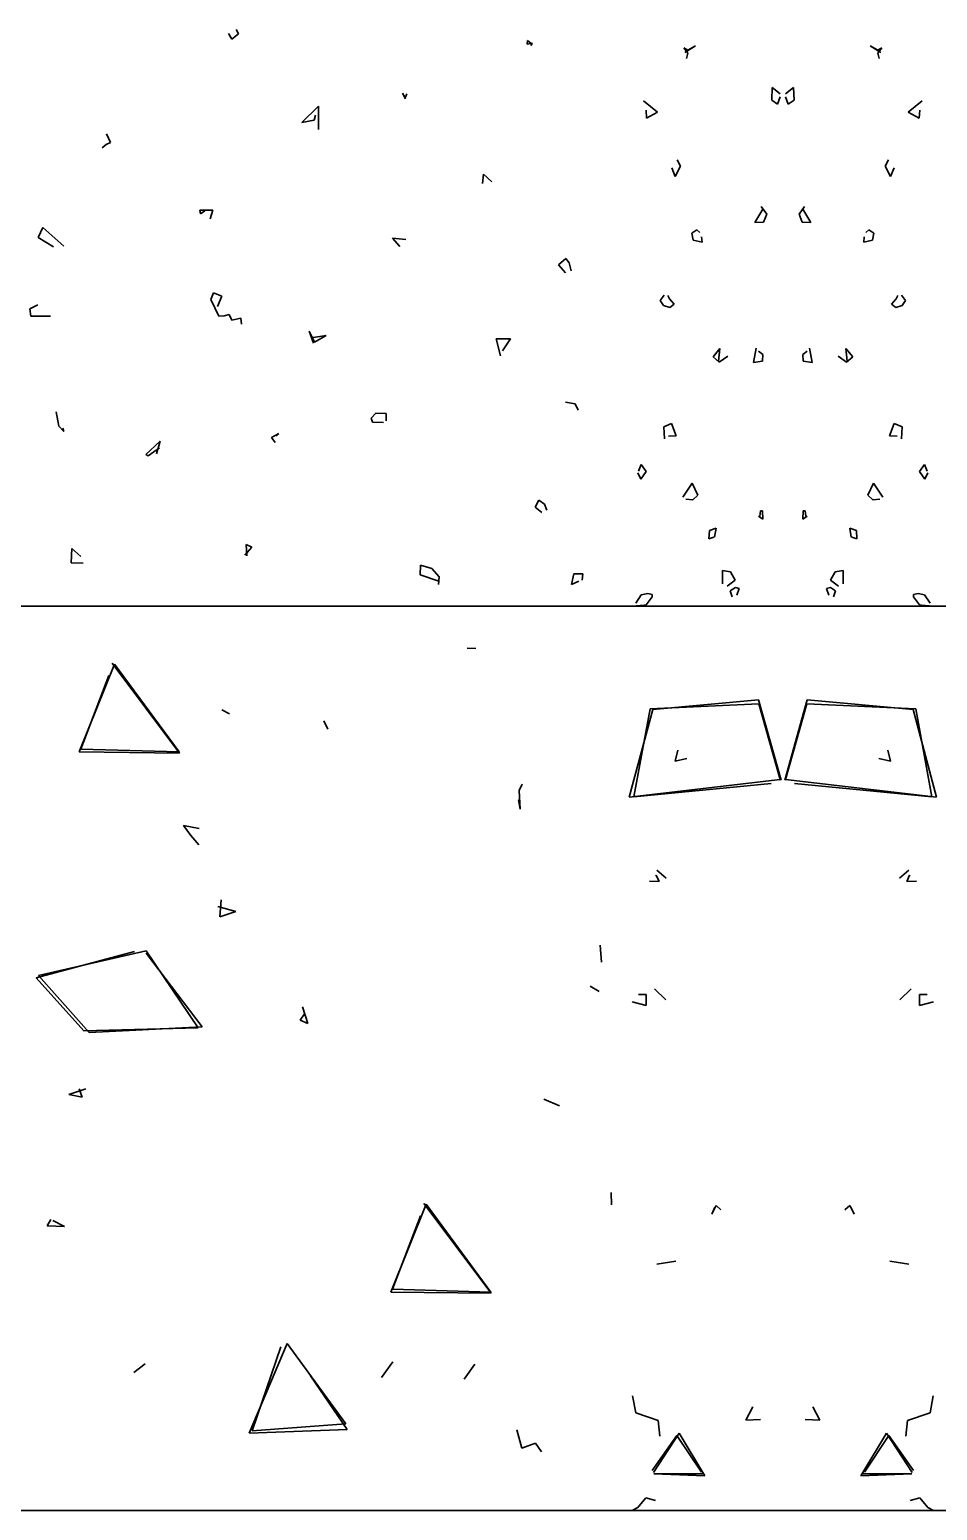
# Model space of a CAD drawing. Header units: inches. Extents: x 2025 to 34930, y -6955 to 4650.
# Drawn here: x 9612.29 to 9624.77, y -2547.31 to -2526.96 of the extents above; entities that cross this region are included whole.
import ezdxf

# ---------------------------------------------------------------- set-up
doc = ezdxf.new("R2010")
doc.units = ezdxf.units.IN
doc.header["$MEASUREMENT"] = 0
doc.layers.add('M-HVAC-EXHS-DUCT', color=3, linetype='Continuous', lineweight=50)
doc.layers.add('PDF-TEXT', color=7, linetype='Continuous', lineweight=35)

# ---------------------------------------------------------------- blocks, each defined once
blk = doc.blocks.new('p detail 18')
at = {"layer": 'PDF-TEXT'}
for p, q in [((9615.065, -2527.089), (9615.022, -2527.009)), ((9615.156, -2527.013), (9615.065, -2527.089)), ((9615.127, -2526.956), (9615.156, -2527.013)), ((9619.125, -2527.157), (9619.13, -2527.105)), ((9619.195, -2527.142), (9619.125, -2527.157)), ((9619.13, -2527.105), (9619.202, -2527.159)), ((9619.179, -2527.174), (9619.195, -2527.142)), ((9621.282, -2527.205), (9621.338, -2527.281)), ((9621.338, -2527.238), (9621.282, -2527.205)), ((9621.297, -2527.27), (9621.441, -2527.179)), ((9621.441, -2527.179), (9621.338, -2527.238)), ((9623.845, -2527.179), (9623.947, -2527.238)), ((9623.988, -2527.27), (9623.845, -2527.179)), ((9623.947, -2527.238), (9624.004, -2527.205)), ((9624.004, -2527.205), (9623.947, -2527.281)), ((9621.338, -2527.281), (9621.316, -2527.353)), ((9623.947, -2527.281), (9623.969, -2527.353)), ((9617.456, -2527.909), (9617.413, -2527.828)), ((9617.413, -2527.828), (9617.45, -2527.892)), ((9617.45, -2527.892), (9617.473, -2527.837)), ((9622.496, -2527.752), (9622.489, -2527.926)), ((9622.605, -2527.841), (9622.496, -2527.752)), ((9622.68, -2527.841), (9622.789, -2527.752)), ((9622.789, -2527.752), (9622.796, -2527.926)), ((9616.258, -2528.006), (9616.031, -2528.231)), ((9616.258, -2528.328), (9616.258, -2528.006)), ((9620.728, -2527.935), (9620.918, -2528.092)), ((9622.489, -2527.926), (9622.568, -2527.983)), ((9622.568, -2527.983), (9622.605, -2527.881)), ((9622.717, -2527.983), (9622.68, -2527.881)), ((9622.796, -2527.926), (9622.717, -2527.983)), ((9624.557, -2527.935), (9624.367, -2528.092)), ((9616.031, -2528.231), (9616.198, -2528.201)), ((9616.198, -2528.201), (9616.218, -2528.133)), ((9620.769, -2528.173), (9620.761, -2528.061)), ((9620.918, -2528.092), (9620.769, -2528.173)), ((9624.367, -2528.092), (9624.517, -2528.173)), ((9624.517, -2528.173), (9624.525, -2528.061)), ((9613.345, -2528.389), (9613.399, -2528.506)), ((9613.339, -2528.537), (9613.285, -2528.583)), ((9613.399, -2528.506), (9613.339, -2528.537)), ((9621.115, -2528.857), (9621.161, -2528.977)), ((9621.161, -2528.977), (9621.237, -2528.831)), ((9621.237, -2528.831), (9621.19, -2528.746)), ((9624.048, -2528.831), (9624.095, -2528.746)), ((9624.124, -2528.977), (9624.048, -2528.831)), ((9624.171, -2528.857), (9624.124, -2528.977)), ((9618.527, -2528.943), (9618.513, -2529.07)), ((9618.64, -2529.048), (9618.527, -2528.943)), ((9614.804, -2529.437), (9614.624, -2529.437)), ((9614.624, -2529.437), (9614.637, -2529.49)), ((9614.637, -2529.49), (9614.697, -2529.445)), ((9614.77, -2529.557), (9614.804, -2529.437)), ((9622.366, -2529.422), (9622.258, -2529.607)), ((9622.421, -2529.494), (9622.345, -2529.389)), ((9622.865, -2529.494), (9622.94, -2529.389)), ((9622.919, -2529.422), (9623.027, -2529.607)), ((9612.469, -2529.677), (9612.402, -2529.812)), ((9612.756, -2529.932), (9612.469, -2529.677)), ((9622.258, -2529.607), (9622.378, -2529.601)), ((9622.378, -2529.601), (9622.421, -2529.494)), ((9622.907, -2529.601), (9622.865, -2529.494)), ((9623.027, -2529.607), (9622.907, -2529.601)), ((9612.402, -2529.812), (9612.616, -2529.94)), ((9617.374, -2529.937), (9617.274, -2529.823)), ((9617.274, -2529.823), (9617.458, -2529.839)), ((9621.393, -2529.753), (9621.46, -2529.706)), ((9621.411, -2529.849), (9621.393, -2529.753)), ((9621.531, -2529.88), (9621.411, -2529.849)), ((9621.46, -2529.706), (9621.5, -2529.745)), ((9621.525, -2529.804), (9621.531, -2529.88)), ((9623.76, -2529.804), (9623.754, -2529.88)), ((9623.754, -2529.88), (9623.875, -2529.849)), ((9623.826, -2529.706), (9623.785, -2529.745)), ((9623.892, -2529.753), (9623.826, -2529.706)), ((9623.875, -2529.849), (9623.892, -2529.753)), ((9619.56, -2530.189), (9619.66, -2530.102)), ((9619.655, -2530.301), (9619.56, -2530.189)), ((9619.66, -2530.102), (9619.703, -2530.161)), ((9619.703, -2530.161), (9619.73, -2530.273)), ((9614.779, -2530.667), (9614.813, -2530.573)), ((9614.888, -2530.894), (9614.779, -2530.667)), ((9614.813, -2530.573), (9614.927, -2530.621)), ((9614.927, -2530.621), (9614.869, -2530.761)), ((9621.012, -2530.608), (9620.956, -2530.678)), ((9620.956, -2530.678), (9621, -2530.75)), ((9621.086, -2530.658), (9621.06, -2530.61)), ((9621.15, -2530.728), (9621.086, -2530.658)), ((9624.136, -2530.728), (9624.2, -2530.658)), ((9624.2, -2530.658), (9624.225, -2530.61)), ((9624.274, -2530.608), (9624.33, -2530.678)), ((9624.33, -2530.678), (9624.285, -2530.75)), ((9612.288, -2530.796), (9612.398, -2530.737)), ((9612.301, -2530.894), (9612.288, -2530.796)), ((9612.573, -2530.896), (9612.301, -2530.894)), ((9614.96, -2530.889), (9614.888, -2530.894)), ((9615.028, -2530.872), (9614.96, -2530.889)), ((9615.065, -2530.95), (9615.028, -2530.872)), ((9621, -2530.75), (9621.09, -2530.774)), ((9621.09, -2530.774), (9621.15, -2530.728)), ((9624.196, -2530.774), (9624.136, -2530.728)), ((9624.285, -2530.75), (9624.196, -2530.774)), ((9615.191, -2530.924), (9615.065, -2530.95)), ((9615.201, -2531.005), (9615.191, -2530.924)), ((9616.205, -2531.251), (9616.131, -2531.101)), ((9616.131, -2531.101), (9616.191, -2531.266)), ((9616.158, -2531.191), (9616.365, -2531.161)), ((9616.365, -2531.161), (9616.205, -2531.251)), ((9618.9, -2531.206), (9618.699, -2531.206)), ((9618.699, -2531.206), (9618.76, -2531.438)), ((9618.786, -2531.371), (9618.9, -2531.206)), ((9621.778, -2531.341), (9621.683, -2531.452)), ((9621.683, -2531.452), (9621.768, -2531.528)), ((9621.76, -2531.515), (9621.778, -2531.341)), ((9621.768, -2531.528), (9621.885, -2531.443)), ((9622.275, -2531.334), (9622.24, -2531.531)), ((9622.24, -2531.531), (9622.365, -2531.515)), ((9622.366, -2531.421), (9622.306, -2531.375)), ((9622.365, -2531.515), (9622.366, -2531.421)), ((9622.919, -2531.421), (9622.979, -2531.375)), ((9622.921, -2531.515), (9622.919, -2531.421)), ((9623.045, -2531.531), (9622.921, -2531.515)), ((9623.01, -2531.334), (9623.045, -2531.531)), ((9623.517, -2531.528), (9623.401, -2531.443)), ((9623.507, -2531.341), (9623.603, -2531.452)), ((9623.525, -2531.515), (9623.507, -2531.341)), ((9623.603, -2531.452), (9623.517, -2531.528)), ((9619.655, -2532.075), (9619.786, -2532.102)), ((9619.786, -2532.102), (9619.829, -2532.185)), ((9612.649, -2532.21), (9612.689, -2532.405)), ((9616.984, -2532.296), (9617.048, -2532.23)), ((9617, -2532.353), (9616.984, -2532.296)), ((9617.048, -2532.23), (9617.186, -2532.235)), ((9617.186, -2532.235), (9617.19, -2532.335)), ((9612.689, -2532.405), (9612.756, -2532.48)), ((9612.756, -2532.48), (9612.742, -2532.435)), ((9615.711, -2532.51), (9615.611, -2532.562)), ((9615.671, -2532.54), (9615.711, -2532.51)), ((9617.153, -2532.355), (9617, -2532.353)), ((9621.004, -2532.418), (9621.111, -2532.372)), ((9621.014, -2532.579), (9621.004, -2532.418)), ((9621.111, -2532.372), (9621.177, -2532.542)), ((9624.175, -2532.372), (9624.109, -2532.542)), ((9624.281, -2532.418), (9624.175, -2532.372)), ((9624.272, -2532.579), (9624.281, -2532.418)), ((9614.083, -2532.615), (9613.883, -2532.795)), ((9613.917, -2532.817), (9614.07, -2532.705)), ((9614.03, -2532.787), (9614.083, -2532.615)), ((9615.611, -2532.562), (9615.664, -2532.63)), ((9621.177, -2532.542), (9621.072, -2532.546)), ((9624.109, -2532.542), (9624.213, -2532.546)), ((9613.883, -2532.795), (9613.917, -2532.817)), ((9620.656, -2533.026), (9620.693, -2532.936)), ((9620.693, -2532.936), (9620.765, -2533.03)), ((9624.592, -2532.936), (9624.521, -2533.03)), ((9624.629, -2533.026), (9624.592, -2532.936)), ((9620.691, -2533.137), (9620.65, -2533.05)), ((9620.765, -2533.03), (9620.691, -2533.137)), ((9624.521, -2533.03), (9624.595, -2533.137)), ((9624.595, -2533.137), (9624.635, -2533.05)), ((9621.266, -2533.382), (9621.396, -2533.192)), ((9621.396, -2533.192), (9621.474, -2533.357)), ((9623.889, -2533.192), (9623.812, -2533.357)), ((9624.019, -2533.382), (9623.889, -2533.192)), ((9619.288, -2533.425), (9619.239, -2533.519)), ((9619.239, -2533.519), (9619.33, -2533.593)), ((9619.365, -2533.478), (9619.288, -2533.425)), ((9619.399, -2533.562), (9619.365, -2533.478)), ((9621.406, -2533.419), (9621.307, -2533.412)), ((9621.474, -2533.357), (9621.406, -2533.419)), ((9623.812, -2533.357), (9623.88, -2533.419)), ((9623.88, -2533.419), (9623.978, -2533.412)), ((9622.366, -2533.687), (9622.31, -2533.643)), ((9622.326, -2533.643), (9622.336, -2533.573)), ((9622.336, -2533.573), (9622.365, -2533.573)), ((9622.365, -2533.573), (9622.366, -2533.687)), ((9622.921, -2533.573), (9622.919, -2533.687)), ((9622.919, -2533.687), (9622.975, -2533.643)), ((9622.95, -2533.573), (9622.921, -2533.573)), ((9622.96, -2533.643), (9622.95, -2533.573)), ((9621.632, -2533.842), (9621.626, -2533.957)), ((9621.626, -2533.957), (9621.694, -2533.931)), ((9621.724, -2533.807), (9621.632, -2533.842)), ((9621.704, -2533.933), (9621.724, -2533.807)), ((9623.562, -2533.807), (9623.653, -2533.842)), ((9623.581, -2533.933), (9623.562, -2533.807)), ((9623.659, -2533.957), (9623.591, -2533.931)), ((9623.653, -2533.842), (9623.659, -2533.957)), ((9612.858, -2534.286), (9612.866, -2534.09)), ((9612.866, -2534.09), (9612.992, -2534.197)), ((9615.34, -2534.068), (9615.245, -2534.179)), ((9615.273, -2534.19), (9615.263, -2534.033)), ((9615.263, -2534.033), (9615.34, -2534.068)), ((9613.023, -2534.29), (9612.858, -2534.286)), ((9617.654, -2534.452), (9617.659, -2534.319)), ((9617.659, -2534.319), (9617.816, -2534.362)), ((9617.816, -2534.362), (9617.918, -2534.478)), ((9617.912, -2534.539), (9617.654, -2534.452)), ((9617.918, -2534.478), (9617.91, -2534.583)), ((9619.767, -2534.439), (9619.736, -2534.585)), ((9619.736, -2534.585), (9619.837, -2534.539)), ((9619.893, -2534.439), (9619.767, -2534.439)), ((9619.884, -2534.526), (9619.893, -2534.439)), ((9621.811, -2534.391), (9621.924, -2534.411)), ((9621.815, -2534.574), (9621.811, -2534.391)), ((9621.988, -2534.524), (9621.876, -2534.607)), ((9621.924, -2534.411), (9621.988, -2534.524)), ((9623.361, -2534.411), (9623.297, -2534.524)), ((9623.297, -2534.524), (9623.41, -2534.607)), ((9623.474, -2534.391), (9623.361, -2534.411)), ((9623.47, -2534.574), (9623.474, -2534.391)), ((9620.696, -2534.724), (9620.62, -2534.838)), ((9620.785, -2534.705), (9620.696, -2534.724)), ((9620.763, -2534.864), (9620.847, -2534.755)), ((9620.845, -2534.72), (9620.785, -2534.705)), ((9620.847, -2534.755), (9620.845, -2534.72)), ((9621.99, -2534.624), (9621.918, -2534.672)), ((9621.918, -2534.672), (9621.945, -2534.751)), ((9622.044, -2534.637), (9621.99, -2534.624)), ((9622.009, -2534.729), (9622.044, -2534.637)), ((9623.242, -2534.637), (9623.296, -2534.624)), ((9623.277, -2534.729), (9623.242, -2534.637)), ((9623.296, -2534.624), (9623.368, -2534.672)), ((9623.368, -2534.672), (9623.341, -2534.751)), ((9624.438, -2534.755), (9624.441, -2534.72)), ((9624.522, -2534.864), (9624.438, -2534.755)), ((9624.441, -2534.72), (9624.501, -2534.705)), ((9624.501, -2534.705), (9624.59, -2534.724)), ((9624.59, -2534.724), (9624.666, -2534.838)), ((9657.862, -2534.88), (9573.528, -2534.88)), ((9620.571, -2534.88), (9620.736, -2534.868)), ((9620.736, -2534.868), (9620.763, -2534.864)), ((9624.549, -2534.868), (9624.522, -2534.864)), ((9624.714, -2534.88), (9624.549, -2534.868)), ((9618.42, -2535.465), (9618.304, -2535.459)), ((9612.968, -2536.884), (9613.455, -2535.677)), ((9613.422, -2535.666), (9614.347, -2536.901)), ((9613.455, -2535.677), (9614.342, -2536.884)), ((9612.992, -2536.845), (9613.376, -2535.835)), ((9622.31, -2536.169), (9620.853, -2536.302)), ((9622.618, -2537.271), (9622.31, -2536.169)), ((9622.668, -2537.271), (9622.975, -2536.169)), ((9622.975, -2536.169), (9624.433, -2536.302)), ((9615.035, -2536.362), (9614.929, -2536.305)), ((9620.853, -2536.302), (9620.529, -2537.508)), ((9620.816, -2536.294), (9620.593, -2537.5)), ((9622.313, -2536.224), (9620.816, -2536.294)), ((9622.605, -2537.265), (9622.313, -2536.224)), ((9622.68, -2537.265), (9622.973, -2536.224)), ((9622.973, -2536.224), (9624.469, -2536.294)), ((9624.433, -2536.302), (9624.757, -2537.508)), ((9624.469, -2536.294), (9624.693, -2537.5)), ((9616.387, -2536.57), (9616.333, -2536.456)), ((9614.347, -2536.901), (9612.968, -2536.884)), ((9614.342, -2536.884), (9612.992, -2536.845)), ((9621.2, -2536.86), (9621.161, -2537.014)), ((9621.161, -2537.014), (9621.323, -2536.976)), ((9624.125, -2537.014), (9623.962, -2536.976)), ((9624.085, -2536.86), (9624.125, -2537.014)), ((9619.056, -2537.329), (9619.015, -2537.414)), ((9619.015, -2537.414), (9619.029, -2537.671)), ((9620.529, -2537.508), (9622.605, -2537.265)), ((9620.593, -2537.5), (9622.483, -2537.321)), ((9624.757, -2537.508), (9622.68, -2537.265)), ((9624.693, -2537.5), (9622.803, -2537.321)), ((9619.029, -2537.671), (9619.007, -2537.544)), ((9614.401, -2537.898), (9614.615, -2537.939)), ((9614.502, -2538.033), (9614.401, -2537.898)), ((9614.612, -2538.16), (9614.502, -2538.033)), ((9620.903, -2538.58), (9620.891, -2538.588)), ((9620.94, -2538.665), (9620.903, -2538.58)), ((9620.912, -2538.51), (9621.037, -2538.621)), ((9624.373, -2538.51), (9624.248, -2538.621)), ((9624.346, -2538.665), (9624.383, -2538.58)), ((9624.383, -2538.58), (9624.395, -2538.588)), ((9620.807, -2538.663), (9620.94, -2538.665)), ((9624.479, -2538.663), (9624.346, -2538.665)), ((9614.875, -2539.011), (9615.119, -2539.077)), ((9614.902, -2539.151), (9614.92, -2538.917)), ((9615.119, -2539.077), (9614.902, -2539.151)), ((9612.378, -2539.99), (9613.73, -2539.629)), ((9612.41, -2539.958), (9613.89, -2539.618)), ((9613.89, -2539.618), (9614.602, -2540.676)), ((9613.89, -2539.651), (9614.659, -2540.662)), ((9620.148, -2539.773), (9620.131, -2539.54)), ((9613.032, -2540.72), (9612.378, -2539.99)), ((9613.106, -2540.742), (9612.41, -2539.958)), ((9620.118, -2540.179), (9619.995, -2540.106)), ((9620.765, -2540.22), (9620.659, -2540.22)), ((9620.765, -2540.372), (9620.765, -2540.22)), ((9621.033, -2540.291), (9620.88, -2540.14)), ((9624.253, -2540.291), (9624.405, -2540.14)), ((9624.52, -2540.372), (9624.52, -2540.22)), ((9624.52, -2540.22), (9624.626, -2540.22)), ((9616.038, -2540.388), (9616.109, -2540.62)), ((9620.571, -2540.318), (9620.765, -2540.372)), ((9624.714, -2540.318), (9624.52, -2540.372)), ((9614.602, -2540.676), (9613.032, -2540.72)), ((9614.659, -2540.662), (9613.106, -2540.742)), ((9616.008, -2540.573), (9616.065, -2540.485)), ((9616.109, -2540.62), (9616.008, -2540.573)), ((9612.823, -2541.592), (9613.061, -2541.518)), ((9613.01, -2541.631), (9612.823, -2541.592)), ((9612.968, -2541.518), (9613.01, -2541.631)), ((9619.57, -2541.749), (9619.354, -2541.659)), ((9617.252, -2544.309), (9617.739, -2543.103)), ((9617.707, -2543.092), (9618.631, -2544.326)), ((9617.739, -2543.103), (9618.626, -2544.309)), ((9620.285, -2543.111), (9620.283, -2542.939)), ((9621.665, -2543.24), (9621.724, -2543.119)), ((9621.724, -2543.119), (9621.79, -2543.18)), ((9623.562, -2543.119), (9623.495, -2543.18)), ((9623.621, -2543.24), (9623.562, -2543.119)), ((9612.528, -2543.401), (9612.577, -2543.313)), ((9612.607, -2543.324), (9612.764, -2543.409)), ((9617.276, -2544.271), (9617.66, -2543.26)), ((9621.707, -2543.144), (9621.665, -2543.24)), ((9623.579, -2543.144), (9623.621, -2543.24)), ((9612.764, -2543.409), (9612.528, -2543.401)), ((9620.91, -2543.926), (9621.173, -2543.884)), ((9624.375, -2543.926), (9624.113, -2543.884)), ((9618.631, -2544.326), (9617.252, -2544.309)), ((9618.626, -2544.309), (9617.276, -2544.271)), ((9615.305, -2546.25), (9615.827, -2545.019)), ((9615.345, -2546.215), (9615.741, -2545.063)), ((9615.827, -2545.019), (9616.633, -2546.121)), ((9613.875, -2545.295), (9613.719, -2545.417)), ((9617.122, -2545.483), (9617.279, -2545.267)), ((9618.263, -2545.507), (9618.407, -2545.303)), ((9616.149, -2545.461), (9616.652, -2546.198)), ((9620.619, -2545.969), (9620.575, -2545.734)), ((9624.666, -2545.969), (9624.71, -2545.734)), ((9620.929, -2546.073), (9620.619, -2545.969)), ((9622.232, -2545.886), (9622.134, -2546.071)), ((9623.053, -2545.886), (9623.151, -2546.071)), ((9624.356, -2546.073), (9624.666, -2545.969)), ((9616.633, -2546.121), (9615.345, -2546.215)), ((9620.951, -2546.289), (9620.929, -2546.073)), ((9622.134, -2546.071), (9622.336, -2546.06)), ((9623.151, -2546.071), (9622.949, -2546.06)), ((9624.334, -2546.289), (9624.356, -2546.073)), ((9616.652, -2546.198), (9615.305, -2546.25)), ((9619.054, -2546.455), (9618.985, -2546.204)), ((9620.846, -2546.764), (9621.183, -2546.283)), ((9620.866, -2546.792), (9621.218, -2546.25)), ((9621.183, -2546.283), (9621.522, -2546.786)), ((9621.218, -2546.25), (9621.571, -2546.836)), ((9624.068, -2546.25), (9623.714, -2546.836)), ((9624.102, -2546.283), (9623.763, -2546.786)), ((9624.419, -2546.792), (9624.068, -2546.25)), ((9624.439, -2546.764), (9624.102, -2546.283)), ((9619.241, -2546.389), (9619.054, -2546.455)), ((9619.322, -2546.505), (9619.241, -2546.389)), ((9620.868, -2546.806), (9621.542, -2546.808)), ((9621.571, -2546.836), (9620.868, -2546.806)), ((9623.714, -2546.836), (9624.417, -2546.806)), ((9624.417, -2546.806), (9623.744, -2546.808)), ((9620.647, -2547.272), (9620.758, -2547.137)), ((9620.758, -2547.137), (9620.893, -2547.173)), ((9624.527, -2547.137), (9624.392, -2547.173)), ((9624.638, -2547.272), (9624.527, -2547.137)), ((9758.77, -2547.311), (9573.528, -2547.311)), ((9620.571, -2547.311), (9620.647, -2547.272)), ((9624.714, -2547.311), (9624.638, -2547.272))]:
    blk.add_line(p, q, dxfattribs=at)

msp = doc.modelspace()

# ---------------------------------------------------------------- block references
at = {"layer": 'M-HVAC-EXHS-DUCT'}
msp.add_blockref('p detail 18', (0, 0), dxfattribs=at)

doc.saveas('drawing.dxf')
